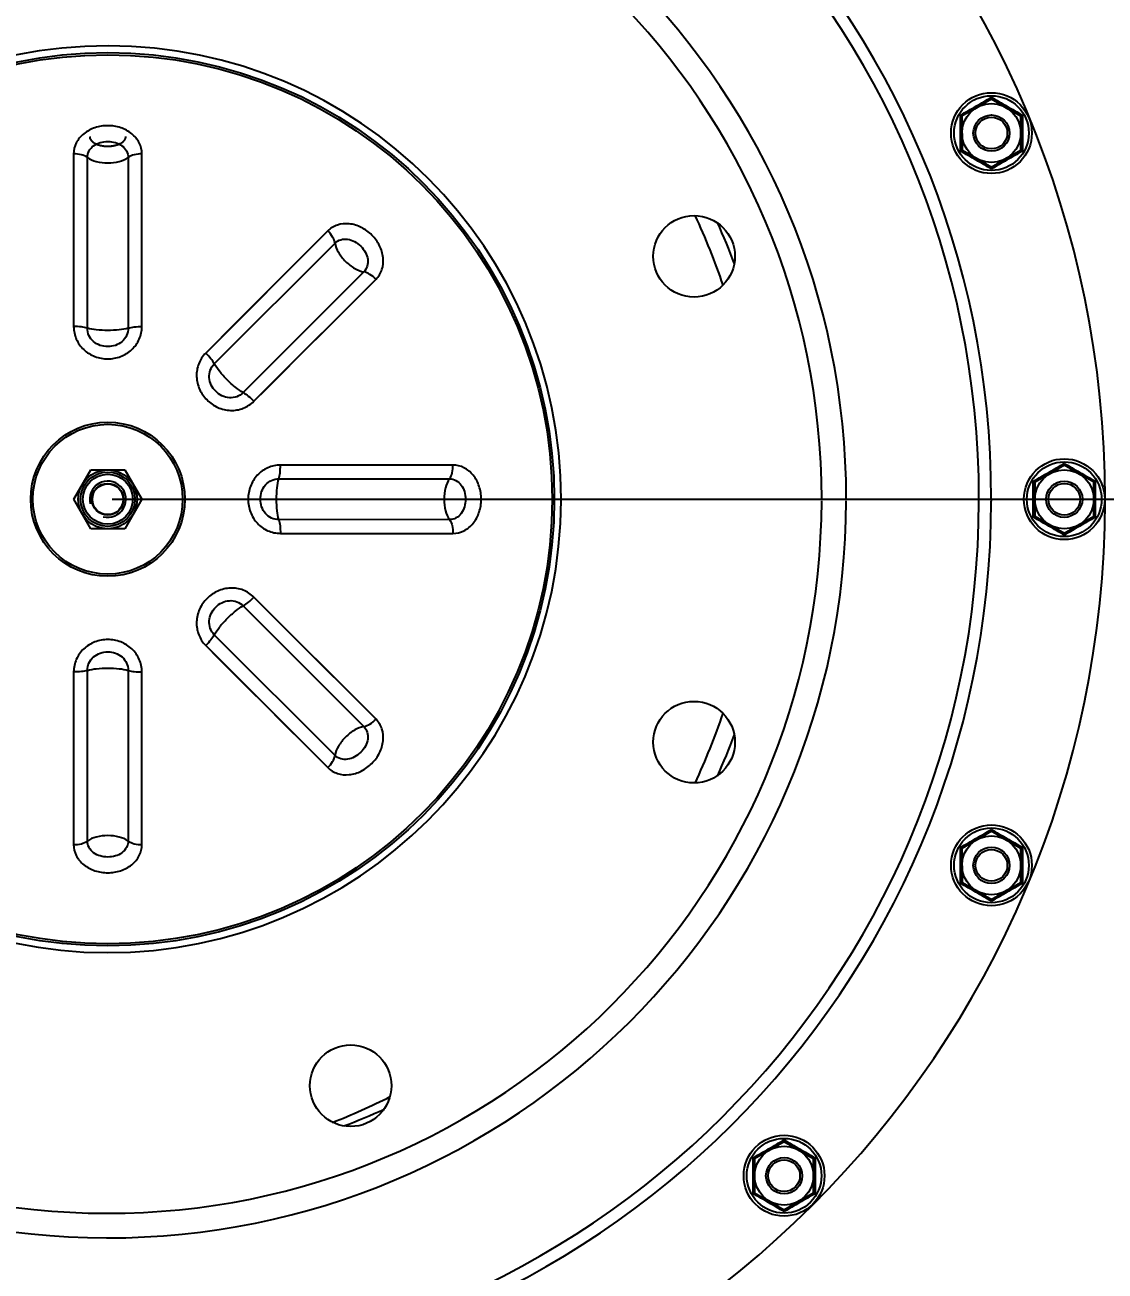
# Model space of a CAD drawing. Header units: millimetres. Extents: x 1186 to 6713, y 237 to 5598.
# Drawn here: x 4652 to 4890.3, y 3939.7 to 4214.5 of the extents above; entities that cross this region are included whole.
import ezdxf

# ---------------------------------------------------------------- set-up
doc = ezdxf.new("R2010")
doc.units = ezdxf.units.MM
doc.header["$LTSCALE"] = 384.175
doc.header["$PDMODE"] = 3
doc.header["$PDSIZE"] = 8
doc.layers.get('0').update_dxf_attribs({"linetype": 'CONTINUOUS'})
doc.layers.get('Defpoints').update_dxf_attribs({"linetype": 'CONTINUOUS'})
doc.layers.add('02___PRT_ALL_AXES', color=7, linetype='CONTINUOUS')
doc.layers.add('03___PRT_ALL_CURVES', color=7, linetype='CONTINUOUS')
doc.styles.get("Standard").update_dxf_attribs({"font": 'calibri.ttf'})
doc.dimstyles.get("Standard").update_dxf_attribs({"dimtxt": 43.75, "dimasz": 43.75, "dimexe": 1.5, "dimexo": 1, "dimtad": 1, "dimdsep": 46, "dimtxsty": 'Standard', "dimblk": '_FILLED', "dimblk1": '_FILLED', "dimblk2": '_FILLED', "dimcen": 0.09, "dimazin": 2, "dimtol": 1, "dimtp": 0.01, "dimtm": 0.01, "dimtfac": 1, "dimtofl": 0, "dimtmove": 0, "dimatfit": 3, "dimldrblk": '_FILLED', "dimfxl": 1, "dimtolj": 1, "dimarcsym": 0})

# ---------------------------------------------------------------- blocks, each defined once
blk = doc.blocks.new('_FILLED')
at = {"color": 0, "linetype": 'ByBlock'}
blk.add_solid([(0, 0), (-1, 0.2143), (-1, -0.2143)], dxfattribs=at)
blk = doc.blocks.new('*D79')
at = {"color": 0, "lineweight": -2}
for p, q in [((4671.23, 4789.88), (5191.1, 4789.88)), ((5189.6, 4746.13), (5189.6, 4472.48)), ((5189.6, 4153.63), (5189.6, 4427.28)), ((4671.26, 4109.88), (5191.1, 4109.88))]:
    blk.add_line(p, q, dxfattribs=at)
at = {"layer": 'Defpoints', "color": 0}
for p in [(4670.23, 4789.88), (4670.26, 4109.88), (5189.6, 4109.88)]:
    blk.add_point(p, dxfattribs=at)
at = {"color": 0, "linetype": 'ByBlock', "lineweight": -2, "xscale": 43.75, "yscale": 43.75, "zscale": 43.75}
for p, rotation in [((5189.6, 4789.88), 90), ((5189.6, 4109.88), 270)]:
    blk.add_blockref('_FILLED', p, dxfattribs=dict(at, rotation=rotation))
at = {"color": 0, "insert": (5189.6, 4449.88), "char_height": 43.75, "attachment_point": 5}
blk.add_mtext('\\A1;\\A1;H', dxfattribs=at)

msp = doc.modelspace()

# ---------------------------------------------------------------- linework, layer by layer
at = {"linetype": 'Continuous'}
for p, q in [((4865.20179, 4198.13171), (4858.70192, 4194.37871)), ((4871.70192, 4194.37917), (4865.20179, 4198.13171)), ((4858.70192, 4194.37871), (4858.70219, 4186.87315)), ((4871.70219, 4186.87361), (4871.70192, 4194.37917)), ((4662.73074, 4186.02677), (4662.73751, 4147.95644)), ((4662.73074, 4186.02677), (4662.73365, 4163.34036)), ((4677.78943, 4147.95647), (4677.79617, 4186.02675)), ((4858.70219, 4186.87315), (4865.20232, 4183.12061)), ((4865.20232, 4183.12061), (4871.70219, 4186.87361)), ((4665.75681, 4147.6267), (4665.76864, 4185.2666)), ((4674.75823, 4185.26653), (4674.77003, 4147.6267)), ((4718.78095, 4169.05033), (4691.86594, 4142.12574)), ((4693.76776, 4139.75762), (4720.39156, 4166.36469)), ((4726.74811, 4160.00804), (4700.14107, 4133.38432)), ((4702.50929, 4131.48246), (4729.43381, 4158.39745)), ((4746.41028, 4117.41269), (4708.33996, 4117.40591)), ((4881.26321, 4117.38551), (4874.76334, 4113.6325)), ((4887.76334, 4113.63296), (4881.26321, 4117.38551)), ((4708.01022, 4114.38662), (4745.65012, 4114.37478)), ((4874.76334, 4113.6325), (4874.76361, 4106.12695)), ((4887.76361, 4106.12741), (4887.76334, 4113.63296)), ((4874.76361, 4106.12695), (4881.26374, 4102.3744)), ((4881.26374, 4102.3744), (4887.76361, 4106.12741)), ((4745.65005, 4105.3852), (4708.01021, 4105.3734)), ((4708.33999, 4102.354), (4746.41027, 4102.34726)), ((4729.43384, 4061.36247), (4702.50927, 4088.27747)), ((4700.14114, 4086.37567), (4726.7482, 4059.75187)), ((4720.39156, 4053.39532), (4693.76783, 4080.00236)), ((4691.86598, 4077.63414), (4718.78097, 4050.70962)), ((4662.73752, 4071.80344), (4662.73078, 4033.73316)), ((4665.76871, 4034.49338), (4665.75692, 4072.13321)), ((4674.77013, 4072.13321), (4674.7583, 4034.49331)), ((4677.7962, 4033.73315), (4677.78943, 4071.80347)), ((4677.7962, 4033.73315), (4677.79438, 4049.78221)), ((4662.7311, 4038.00416), (4662.73078, 4033.73316)), ((4865.20179, 4036.6393), (4858.70192, 4032.8863)), ((4871.70192, 4032.88676), (4865.20179, 4036.6393)), ((4858.70192, 4032.8863), (4858.70219, 4025.38074)), ((4871.70219, 4025.3812), (4871.70192, 4032.88676)), ((4858.70219, 4025.38074), (4865.20232, 4021.6282)), ((4865.20232, 4021.6282), (4871.70219, 4025.3812)), ((4819.46274, 3968.18598), (4812.96287, 3964.43297)), ((4825.96287, 3964.43343), (4819.46274, 3968.18598)), ((4812.96287, 3964.43297), (4812.96314, 3956.92742)), ((4825.96314, 3956.92788), (4825.96287, 3964.43343)), ((4812.96314, 3956.92742), (4819.46327, 3953.17487)), ((4819.46327, 3953.17487), (4825.96314, 3956.92788))]:
    msp.add_line(p, q, dxfattribs=at)
for points in [[(4677.79456, 4171.2406), (4677.79584, 4181.75575), (4677.79617, 4186.02675)], [(4677.78943, 4147.95647), (4677.79181, 4156.15914), (4677.79346, 4164.24984), (4677.79456, 4171.2406)], [(4718.78095, 4169.05033), (4713.87371, 4164.14216), (4701.84052, 4152.10545)], [(4662.73365, 4163.34036), (4662.73483, 4157.53421), (4662.73751, 4147.95644)], [(4715.60302, 4144.56996), (4719.76656, 4148.73225), (4724.36124, 4153.32579), (4729.43381, 4158.39745)], [(4701.84052, 4152.10545), (4698.61704, 4148.88063), (4691.86594, 4142.12574)], [(4702.50929, 4131.48246), (4705.35767, 4134.329), (4715.60302, 4144.56996)], [(4727.54308, 4117.41043), (4722.44975, 4117.40954), (4717.89012, 4117.4086), (4708.33996, 4117.40591)], [(4746.41028, 4117.41269), (4739.46974, 4117.41203), (4727.54308, 4117.41043)], [(4708.33999, 4102.354), (4712.3669, 4102.3527), (4721.50586, 4102.35055)], [(4721.50586, 4102.35055), (4726.85292, 4102.34959), (4732.74016, 4102.34871), (4739.23722, 4102.3479), (4746.41027, 4102.34726)], [(4716.09112, 4074.70201), (4712.48897, 4078.3029), (4709.26415, 4081.52638), (4702.50927, 4088.27747)], [(4691.86598, 4077.63414), (4694.71252, 4074.78576), (4701.17322, 4068.32202)], [(4729.43384, 4061.36247), (4724.52568, 4066.26971), (4716.09112, 4074.70201)], [(4662.73752, 4071.80344), (4662.73514, 4063.60078), (4662.73349, 4055.51007), (4662.73238, 4048.51931), (4662.7311, 4038.00416)], [(4677.79438, 4049.78221), (4677.7933, 4056.41955), (4677.79212, 4062.2257), (4677.78943, 4071.80347)], [(4701.17322, 4068.32202), (4704.95348, 4064.5404), (4709.11577, 4060.37687), (4713.70931, 4055.78219), (4718.78097, 4050.70962)]]:
    msp.add_lwpolyline(points, dxfattribs=at)
for centre, radius in [((4670.26347, 4109.87996), 98.5), ((4670.26347, 4109.87996), 98.02353), ((4865.20205, 4190.62616), 8.91272), ((4865.20205, 4190.62616), 8.24637), ((4865.20205, 4190.62616), 6.5), ((4865.20205, 4190.62616), 4), ((4865.20205, 4190.62616), 3.5), ((4670.26347, 4109.87996), 17), ((4670.26347, 4109.87996), 16.52), ((4881.26347, 4109.87996), 8.91272), ((4881.26347, 4109.87996), 8.24637), ((4670.26347, 4109.87996), 6), ((4670.26347, 4109.87996), 5.5), ((4881.26347, 4109.87996), 6.5), ((4670.26347, 4109.87996), 3.5), ((4670.26347, 4109.87996), 3.4), ((4881.26347, 4109.87996), 4), ((4881.26347, 4109.87996), 3.5), ((4865.20205, 4029.13375), 8.91272), ((4865.20205, 4029.13375), 8.24637), ((4865.20205, 4029.13375), 6.5), ((4865.20205, 4029.13375), 4), ((4865.20205, 4029.13375), 3.5), ((4819.463, 3960.68042), 8.91272), ((4819.463, 3960.68042), 8.24637), ((4819.463, 3960.68042), 6.5), ((4819.463, 3960.68042), 4), ((4819.463, 3960.68042), 3.5)]:
    msp.add_circle(centre, radius, dxfattribs=at)
for radius, start, end in [(100, 0, 359.88), (4, 255, 195)]:
    msp.add_arc((4670.26347, 4109.87996), radius, start, end, dxfattribs=at)
for points in [[(4858.35002, 4194.58186), (4859.49808, 4195.23058), (4861.79267, 4196.5309), (4864.06598, 4197.86807), (4865.20178, 4198.53805)], [(4865.20177, 4198.53805), (4866.33761, 4197.86815), (4868.61102, 4196.53114), (4870.9057, 4195.23098), (4872.05381, 4194.58234)], [(4865.20234, 4182.71427), (4864.0665, 4183.38417), (4861.79309, 4184.72118), (4859.49841, 4186.02134), (4858.3503, 4186.66998)], [(4872.05409, 4186.67046), (4870.90603, 4186.02174), (4868.61143, 4184.72142), (4866.33812, 4183.38425), (4865.20233, 4182.71427)], [(4874.41143, 4113.83566), (4875.5595, 4114.48438), (4877.85409, 4115.78469), (4880.1274, 4117.12187), (4881.2632, 4117.79184)], [(4881.26319, 4117.79184), (4882.39903, 4117.12195), (4884.67244, 4115.78494), (4886.96712, 4114.48478), (4888.11523, 4113.83614)], [(4881.26376, 4101.96807), (4880.12791, 4102.63796), (4877.85451, 4103.97498), (4875.55983, 4105.27513), (4874.41171, 4105.92377)], [(4888.11551, 4105.92426), (4886.96744, 4105.27554), (4884.67285, 4103.97522), (4882.39954, 4102.63804), (4881.26375, 4101.96807)], [(4858.35002, 4033.08945), (4859.49808, 4033.73817), (4861.79267, 4035.03849), (4864.06598, 4036.37567), (4865.20178, 4037.04564)], [(4865.20177, 4037.04564), (4866.33761, 4036.37575), (4868.61102, 4035.03873), (4870.9057, 4033.73857), (4872.05381, 4033.08994)], [(4865.20234, 4021.22186), (4864.0665, 4021.89176), (4861.79309, 4023.22877), (4859.49841, 4024.52893), (4858.3503, 4025.17757)], [(4872.05409, 4025.17805), (4870.90603, 4024.52933), (4868.61143, 4023.22901), (4866.33812, 4021.89184), (4865.20233, 4021.22186)], [(4812.61097, 3964.63612), (4813.75903, 3965.28484), (4816.05362, 3966.58516), (4818.32693, 3967.92234), (4819.46273, 3968.59231)], [(4819.46272, 3968.59231), (4820.59856, 3967.92242), (4822.87197, 3966.58541), (4825.16665, 3965.28525), (4826.31476, 3964.63661)], [(4819.46329, 3952.76854), (4818.32744, 3953.43843), (4816.05404, 3954.77544), (4813.75936, 3956.0756), (4812.61125, 3956.72424)], [(4826.31504, 3956.72473), (4825.16698, 3956.07601), (4822.87238, 3954.77569), (4820.59907, 3953.43851), (4819.46328, 3952.76854)]]:
    msp.add_open_spline(points, degree=3, dxfattribs=at)
for points, knots in [([(4865.20177, 4198.13171), (4865.20178, 4198.09113), (4865.20279, 4198.4026), (4865.20178, 4198.44317), (4865.20177, 4198.53805)], [0, 0, 0, 0, 0.29956188, 1, 1, 1, 1]), ([(4858.35032, 4186.66997), (4858.36262, 4187.99774), (4858.38372, 4190.63507), (4858.36227, 4193.27241), (4858.35004, 4194.58187)], [0, 0, 0, 0, 0.503470775, 1, 1, 1, 1]), ([(4858.70192, 4194.37871), (4858.70209, 4194.37801), (4858.69774, 4194.38195), (4858.69414, 4194.38272), (4858.68428, 4194.38924), (4858.67262, 4194.39576), (4858.65733, 4194.40482), (4858.6318, 4194.41963), (4858.59378, 4194.44165), (4858.54197, 4194.47142), (4858.48292, 4194.50529), (4858.41815, 4194.54255), (4858.37322, 4194.56846), (4858.35004, 4194.58185)], [0, 0, 0, 0, 0.005270768, 0.020858191, 0.046282368, 0.081003533, 0.124365062, 0.175697192, 0.299730798, 0.448270882, 0.617065146, 0.802297204, 1, 1, 1, 1]), ([(4872.05379, 4194.58234), (4872.0306, 4194.56895), (4871.98568, 4194.54303), (4871.92091, 4194.50577), (4871.86186, 4194.47189), (4871.81005, 4194.44212), (4871.77202, 4194.42009), (4871.74651, 4194.40528), (4871.73119, 4194.39622), (4871.71959, 4194.38968), (4871.70959, 4194.38321), (4871.70626, 4194.38236), (4871.70164, 4194.37851), (4871.70192, 4194.37917)], [0, 0, 0, 0, 0.197705209, 0.382939848, 0.551741292, 0.700291465, 0.824330592, 0.875663154, 0.919023194, 0.953740564, 0.97915805, 0.994736811, 1, 1, 1, 1]), ([(4872.05379, 4194.58235), (4872.04149, 4193.25472), (4872.02038, 4190.61738), (4872.04184, 4187.98005), (4872.05407, 4186.67045)], [0, 0, 0, 0, 0.503419542, 1, 1, 1, 1]), ([(4677.79617, 4186.02675), (4677.79621, 4186.85969), (4677.36811, 4188.58902), (4675.62287, 4190.66087), (4673.12625, 4191.97097), (4670.26702, 4192.40718), (4667.40632, 4191.97299), (4664.9067, 4190.6633), (4663.15914, 4188.5903), (4662.73069, 4186.85988), (4662.73074, 4186.02677)], [0, 0, 0, 0, 0.115890211, 0.237397074, 0.366276145, 0.499824592, 0.633423918, 0.762456219, 0.884085405, 1, 1, 1, 1]), ([(4665.76849, 4185.26682), (4665.76835, 4185.75421), (4666.03002, 4186.76764), (4667.09167, 4187.9521), (4668.58904, 4188.65345), (4670.26534, 4188.85661), (4671.94087, 4188.6527), (4673.43711, 4187.9514), (4674.49654, 4186.76656), (4674.75814, 4185.75383), (4674.758, 4185.26653)], [0, 0, 0, 0, 0.115820462, 0.237311282, 0.366319298, 0.500150442, 0.633939139, 0.762809308, 0.884201965, 1, 1, 1, 1]), ([(4665.76867, 4185.26658), (4665.37801, 4185.55128), (4664.3636, 4185.9411), (4663.30341, 4186.04159), (4662.73075, 4186.02675)], [0, 0, 0, 0, 0.457645836, 1, 1, 1, 1]), ([(4677.79617, 4186.02679), (4677.22347, 4186.04163), (4676.16321, 4185.94114), (4675.14875, 4185.55127), (4674.75808, 4185.26655)], [0, 0, 0, 0, 0.542357193, 1, 1, 1, 1]), ([(4858.7022, 4186.87315), (4858.70248, 4186.8738), (4858.69786, 4186.86999), (4858.6945, 4186.86918), (4858.68445, 4186.86284), (4858.67277, 4186.85646), (4858.65736, 4186.84758), (4858.63173, 4186.83296), (4858.59367, 4186.81099), (4858.54196, 4186.78102), (4858.48309, 4186.7468), (4858.41842, 4186.70933), (4858.3735, 4186.68337), (4858.3503, 4186.66997)], [0, 0, 0, 0, 0.005246527, 0.020788041, 0.046167334, 0.080859382, 0.124204947, 0.175529424, 0.299562897, 0.448123589, 0.616956491, 0.802239647, 1, 1, 1, 1]), ([(4872.05409, 4186.67046), (4872.03089, 4186.68385), (4871.98597, 4186.70981), (4871.92129, 4186.74728), (4871.86242, 4186.78149), (4871.81069, 4186.81148), (4871.77269, 4186.83337), (4871.74696, 4186.84811), (4871.73178, 4186.85673), (4871.71948, 4186.86381), (4871.71161, 4186.8681), (4871.70644, 4186.87132), (4871.70463, 4186.87188), (4871.70201, 4186.8743), (4871.70217, 4186.8736)], [0, 0, 0, 0, 0.197757183, 0.383035853, 0.551868359, 0.700432958, 0.824469569, 0.875795596, 0.919142329, 0.953834439, 0.979211825, 0.988239588, 0.994751198, 1, 1, 1, 1]), ([(4665.76864, 4185.2666), (4666.34794, 4184.84308), (4667.84311, 4184.24521), (4670.26343, 4183.96755), (4672.68369, 4184.24526), (4674.17898, 4184.84295), (4674.75823, 4185.26653)], [0, 0, 0, 0, 0.228816412, 0.499999783, 0.771183164, 1, 1, 1, 1]), ([(4865.20233, 4182.71427), (4865.20233, 4182.80915), (4865.20334, 4182.84972), (4865.2023, 4183.16119), (4865.20231, 4183.12061)], [0, 0, 0, 0, 0.700434158, 1, 1, 1, 1]), ([(4729.43381, 4158.39745), (4730.02281, 4158.9864), (4730.94292, 4160.51193), (4731.17387, 4163.21103), (4730.33488, 4165.90278), (4728.62153, 4168.23301), (4726.2917, 4169.94881), (4723.5981, 4170.79022), (4720.89656, 4170.56009), (4719.37001, 4169.63946), (4718.78095, 4169.05033)], [0, 0, 0, 0, 0.115890344, 0.237397281, 0.366276391, 0.49982486, 0.633424235, 0.762456705, 0.884085771, 1, 1, 1, 1]), ([(4720.39156, 4166.36466), (4720.31664, 4166.8422), (4719.87499, 4167.83515), (4719.19637, 4168.65587), (4718.78094, 4169.05031)], [0, 0, 0, 0, 0.457645836, 1, 1, 1, 1]), ([(4720.3916, 4166.36495), (4720.73614, 4166.70969), (4721.63777, 4167.24126), (4723.22601, 4167.32811), (4724.78074, 4166.76523), (4726.10972, 4165.72356), (4727.15031, 4164.3946), (4727.71242, 4162.84071), (4727.62374, 4161.25377), (4727.09261, 4160.35267), (4726.74794, 4160.0082)], [0, 0, 0, 0, 0.11582012, 0.237310814, 0.366318987, 0.50015017, 0.633938893, 0.762809105, 0.884201839, 1, 1, 1, 1]), ([(4720.39156, 4166.36469), (4720.5017, 4165.65559), (4721.1362, 4164.17559), (4722.65129, 4162.26783), (4724.55904, 4160.75281), (4726.039, 4160.11812), (4726.74811, 4160.00804)], [0, 0, 0, 0, 0.228816387, 0.49999976, 0.771183144, 1, 1, 1, 1]), ([(4729.43384, 4158.39748), (4729.03937, 4158.81293), (4728.2186, 4159.49158), (4727.22559, 4159.93325), (4726.74802, 4160.00816)], [0, 0, 0, 0, 0.542357193, 1, 1, 1, 1]), ([(4665.75669, 4147.62677), (4665.32993, 4147.76091), (4664.31897, 4147.91595), (4663.30497, 4147.96129), (4662.73751, 4147.95645)], [0, 0, 0, 0, 0.440806577, 1, 1, 1, 1]), ([(4662.73751, 4147.95644), (4662.73786, 4147.0144), (4663.14425, 4145.10124), (4664.85129, 4142.72668), (4667.3592, 4141.18716), (4670.25997, 4140.67055), (4673.16218, 4141.18485), (4675.67316, 4142.72384), (4677.38242, 4145.09975), (4677.78908, 4147.01414), (4677.78943, 4147.95647)], [0, 0, 0, 0, 0.123541285, 0.247969887, 0.373524493, 0.499838918, 0.626193015, 0.751875021, 0.876420168, 1, 1, 1, 1]), ([(4674.76979, 4147.62667), (4674.77065, 4147.07306), (4674.52151, 4145.94579), (4673.47771, 4144.57162), (4671.96826, 4143.71949), (4670.26128, 4143.45252), (4668.55502, 4143.72085), (4667.04785, 4144.57398), (4666.00468, 4145.94672), (4665.75559, 4147.0734), (4665.75645, 4147.62685)], [0, 0, 0, 0, 0.12340616, 0.248015366, 0.373830524, 0.500160618, 0.626453235, 0.752131743, 0.876628417, 1, 1, 1, 1]), ([(4674.77003, 4147.6267), (4674.13261, 4147.43037), (4672.62511, 4147.19587), (4670.2634, 4147.07858), (4667.90172, 4147.19593), (4666.39421, 4147.43038), (4665.75681, 4147.6267)], [0, 0, 0, 0, 0.22011938, 0.500002135, 0.779885753, 1, 1, 1, 1]), ([(4674.77004, 4147.6267), (4675.1968, 4147.76088), (4676.20783, 4147.91595), (4677.2219, 4147.9613), (4677.78942, 4147.95646)], [0, 0, 0, 0, 0.440787802, 1, 1, 1, 1]), ([(4691.86594, 4142.12574), (4691.20011, 4141.45933), (4690.13431, 4139.81869), (4689.66243, 4136.9308), (4690.34932, 4134.0668), (4692.03775, 4131.64915), (4694.45667, 4129.96297), (4697.31986, 4129.27893), (4700.20503, 4129.7522), (4701.84358, 4130.81725), (4702.50929, 4131.48246)], [0, 0, 0, 0, 0.123540765, 0.248049388, 0.373723722, 0.500151782, 0.626570643, 0.752210718, 0.876581026, 1, 1, 1, 1]), ([(4693.76772, 4139.75776), (4693.56081, 4140.15437), (4692.95558, 4140.97886), (4692.27064, 4141.72793), (4691.86596, 4142.12576)], [0, 0, 0, 0, 0.440806548, 1, 1, 1, 1]), ([(4700.14088, 4133.38447), (4699.75054, 4132.99291), (4698.77886, 4132.37258), (4697.07111, 4132.13784), (4695.40142, 4132.60052), (4694.00409, 4133.61762), (4692.98584, 4135.01433), (4692.5219, 4136.68446), (4692.75488, 4138.39396), (4693.37563, 4139.36719), (4693.76761, 4139.75798)], [0, 0, 0, 0, 0.123245574, 0.247678063, 0.373460131, 0.499837313, 0.626222814, 0.752028643, 0.87661774, 1, 1, 1, 1]), ([(4700.14107, 4133.38432), (4699.55153, 4133.69622), (4698.31974, 4134.59636), (4696.56682, 4136.18341), (4694.97984, 4137.93635), (4694.07965, 4139.16809), (4693.76776, 4139.75762)], [0, 0, 0, 0, 0.220119433, 0.500002196, 0.779885823, 1, 1, 1, 1]), ([(4700.14108, 4133.38431), (4700.53772, 4133.17743), (4701.36228, 4132.57216), (4702.1114, 4131.88718), (4702.50928, 4131.48246)], [0, 0, 0, 0, 0.440787802, 1, 1, 1, 1]), ([(4708.33996, 4117.40591), (4707.39694, 4117.40553), (4705.48227, 4116.99869), (4703.10732, 4115.28844), (4701.5692, 4112.78273), (4701.22617, 4110.84282), (4701.22622, 4109.87996)], [0, 0, 0, 0, 0.247340189, 0.496314031, 0.747455011, 1, 1, 1, 1]), ([(4708.01029, 4114.38674), (4708.14443, 4114.8135), (4708.29946, 4115.82445), (4708.34481, 4116.83846), (4708.33997, 4117.40592)], [0, 0, 0, 0, 0.440806594, 1, 1, 1, 1]), ([(4745.6501, 4114.37476), (4745.93479, 4114.76541), (4746.32462, 4115.77982), (4746.42511, 4116.84002), (4746.41026, 4117.41268)], [0, 0, 0, 0, 0.457645836, 1, 1, 1, 1]), ([(4752.64392, 4109.87996), (4752.64394, 4110.84002), (4752.35552, 4112.74171), (4751.0459, 4115.23708), (4748.97376, 4116.98432), (4747.24364, 4117.41274), (4746.41028, 4117.41269)], [0, 0, 0, 0, 0.267157049, 0.524996743, 0.768100595, 1, 1, 1, 1]), ([(4881.26319, 4117.3855), (4881.26319, 4117.34493), (4881.26421, 4117.65639), (4881.2632, 4117.69697), (4881.26319, 4117.79184)], [0, 0, 0, 0, 0.29956188, 1, 1, 1, 1]), ([(4703.92538, 4109.88029), (4703.92536, 4110.44662), (4704.10364, 4111.58745), (4704.95583, 4113.09339), (4706.32876, 4114.13839), (4707.45632, 4114.38782), (4708.01037, 4114.38698)], [0, 0, 0, 0, 0.25249117, 0.503875202, 0.752985019, 1, 1, 1, 1]), ([(4708.01021, 4105.3734), (4707.81389, 4106.01081), (4707.57938, 4107.51832), (4707.4621, 4109.88003), (4707.57945, 4112.24171), (4707.81389, 4113.74922), (4708.01022, 4114.38662)], [0, 0, 0, 0, 0.22011938, 0.500002135, 0.779885753, 1, 1, 1, 1]), ([(4745.65012, 4114.37478), (4745.22659, 4113.79549), (4744.62873, 4112.30031), (4744.35107, 4109.88), (4744.62878, 4107.45974), (4745.22647, 4105.96445), (4745.65005, 4105.3852)], [0, 0, 0, 0, 0.22881641, 0.499999781, 0.771183163, 1, 1, 1, 1]), ([(4745.65033, 4114.37494), (4746.1379, 4114.37508), (4747.15119, 4114.11341), (4748.33511, 4113.0519), (4749.03647, 4111.55697), (4749.17146, 4110.44324), (4749.17146, 4109.88015)], [0, 0, 0, 0, 0.23173606, 0.4745695, 0.732373369, 1, 1, 1, 1]), ([(4874.41173, 4105.92377), (4874.42404, 4107.25153), (4874.44514, 4109.88887), (4874.42369, 4112.5262), (4874.41145, 4113.83566)], [0, 0, 0, 0, 0.503470775, 1, 1, 1, 1]), ([(4874.76334, 4113.6325), (4874.7635, 4113.63181), (4874.75916, 4113.63575), (4874.75556, 4113.63651), (4874.7457, 4113.64303), (4874.73404, 4113.64955), (4874.71875, 4113.65861), (4874.69322, 4113.67342), (4874.6552, 4113.69545), (4874.60339, 4113.72522), (4874.54434, 4113.75909), (4874.47957, 4113.79635), (4874.43464, 4113.82226), (4874.41145, 4113.83565)], [0, 0, 0, 0, 0.005270768, 0.020858191, 0.046282368, 0.081003533, 0.124365062, 0.175697192, 0.299730798, 0.448270882, 0.617065146, 0.802297204, 1, 1, 1, 1]), ([(4888.11521, 4113.83613), (4888.09202, 4113.82274), (4888.0471, 4113.79683), (4887.98233, 4113.75956), (4887.92327, 4113.72569), (4887.87147, 4113.69591), (4887.83344, 4113.67389), (4887.80792, 4113.65907), (4887.79261, 4113.65002), (4887.78101, 4113.64348), (4887.77101, 4113.63701), (4887.76768, 4113.63616), (4887.76306, 4113.63231), (4887.76334, 4113.63296)], [0, 0, 0, 0, 0.197705209, 0.382939848, 0.551741292, 0.700291465, 0.824330592, 0.875663154, 0.919023194, 0.953740564, 0.97915805, 0.994736811, 1, 1, 1, 1]), ([(4888.11521, 4113.83615), (4888.10291, 4112.50851), (4888.0818, 4109.87118), (4888.10325, 4107.23385), (4888.11549, 4105.92425)], [0, 0, 0, 0, 0.503419542, 1, 1, 1, 1]), ([(4701.22622, 4109.87996), (4701.22627, 4108.91654), (4701.56945, 4106.97593), (4703.10852, 4104.4701), (4705.48346, 4102.76083), (4707.39746, 4102.35435), (4708.33999, 4102.354)], [0, 0, 0, 0, 0.25268737, 0.503858586, 0.752789705, 1, 1, 1, 1]), ([(4708.01019, 4105.37364), (4707.45645, 4105.37277), (4706.32941, 4105.62183), (4704.9558, 4106.6656), (4704.10356, 4108.17221), (4703.9254, 4109.31356), (4703.92538, 4109.88029)], [0, 0, 0, 0, 0.246865394, 0.495907054, 0.747348512, 1, 1, 1, 1]), ([(4749.17146, 4109.88015), (4749.17147, 4109.31696), (4749.03671, 4108.2031), (4748.33565, 4106.70748), (4747.15064, 4105.64702), (4746.13753, 4105.38529), (4745.65004, 4105.38543)], [0, 0, 0, 0, 0.267653211, 0.525468058, 0.768327755, 1, 1, 1, 1]), ([(4746.41027, 4102.34726), (4747.24345, 4102.34721), (4748.97334, 4102.77546), (4751.04558, 4104.52237), (4752.35548, 4107.01784), (4752.64388, 4108.91974), (4752.64392, 4109.87996)], [0, 0, 0, 0, 0.231847702, 0.474946861, 0.732802485, 1, 1, 1, 1]), ([(4874.76362, 4106.12694), (4874.7639, 4106.12759), (4874.75927, 4106.12378), (4874.75592, 4106.12298), (4874.74587, 4106.11663), (4874.73419, 4106.11026), (4874.71878, 4106.10138), (4874.69315, 4106.08675), (4874.65509, 4106.06479), (4874.60338, 4106.03482), (4874.54451, 4106.0006), (4874.47984, 4105.96312), (4874.43492, 4105.93716), (4874.41172, 4105.92377)], [0, 0, 0, 0, 0.005246527, 0.020788041, 0.046167334, 0.080859382, 0.124204947, 0.175529424, 0.299562897, 0.448123589, 0.616956491, 0.802239647, 1, 1, 1, 1]), ([(4888.11551, 4105.92425), (4888.09231, 4105.93765), (4888.04739, 4105.9636), (4887.98271, 4106.00108), (4887.92384, 4106.03528), (4887.87211, 4106.06528), (4887.83411, 4106.08717), (4887.80838, 4106.10191), (4887.7932, 4106.11052), (4887.7809, 4106.1176), (4887.77302, 4106.12189), (4887.76786, 4106.12511), (4887.76605, 4106.12567), (4887.76343, 4106.12809), (4887.76359, 4106.1274)], [0, 0, 0, 0, 0.197757183, 0.383035853, 0.551868359, 0.700432958, 0.824469569, 0.875795596, 0.919142329, 0.953834439, 0.979211825, 0.988239588, 0.994751198, 1, 1, 1, 1]), ([(4708.01022, 4105.37339), (4708.1444, 4104.94663), (4708.29946, 4103.93559), (4708.34482, 4102.92152), (4708.33998, 4102.354)], [0, 0, 0, 0, 0.440787802, 1, 1, 1, 1]), ([(4745.65007, 4105.38534), (4745.93479, 4104.99468), (4746.32465, 4103.98021), (4746.42515, 4102.91996), (4746.41031, 4102.34726)], [0, 0, 0, 0, 0.457642807, 1, 1, 1, 1]), ([(4881.26375, 4101.96807), (4881.26375, 4102.06294), (4881.26476, 4102.10352), (4881.26372, 4102.41499), (4881.26372, 4102.37441)], [0, 0, 0, 0, 0.700434158, 1, 1, 1, 1]), ([(4702.50927, 4088.27747), (4701.8429, 4088.94335), (4700.20272, 4090.00881), (4697.31656, 4090.4808), (4694.45456, 4089.79602), (4692.03809, 4088.1101), (4690.34961, 4085.6942), (4689.66236, 4082.83043), (4690.13383, 4079.94186), (4691.19992, 4078.30069), (4691.86598, 4077.63414)], [0, 0, 0, 0, 0.123541431, 0.247971357, 0.373527945, 0.499844571, 0.62620072, 0.751882405, 0.876425862, 1, 1, 1, 1]), ([(4693.76799, 4080.00255), (4693.37593, 4080.39338), (4692.75502, 4081.36661), (4692.52135, 4083.07634), (4692.98615, 4084.74622), (4694.00434, 4086.14208), (4695.40061, 4087.15886), (4697.06961, 4087.62137), (4698.77794, 4087.38833), (4699.75076, 4086.76778), (4700.1415, 4086.37581)], [0, 0, 0, 0, 0.12340028, 0.248007389, 0.373822461, 0.500154577, 0.626449453, 0.752130104, 0.876628216, 1, 1, 1, 1]), ([(4700.14128, 4086.3757), (4700.53789, 4086.58262), (4701.36238, 4087.18784), (4702.11144, 4087.87279), (4702.50928, 4088.27747)], [0, 0, 0, 0, 0.440806577, 1, 1, 1, 1]), ([(4693.76783, 4080.00236), (4694.07973, 4080.5919), (4694.97988, 4081.82369), (4696.56693, 4083.57661), (4698.31987, 4085.16359), (4699.55161, 4086.06378), (4700.14114, 4086.37567)], [0, 0, 0, 0, 0.22011938, 0.500002135, 0.779885753, 1, 1, 1, 1]), ([(4677.78943, 4071.80347), (4677.78909, 4072.74551), (4677.3827, 4074.65867), (4675.67565, 4077.03323), (4673.16775, 4078.57275), (4670.26697, 4079.08936), (4667.36476, 4078.57506), (4664.85378, 4077.03607), (4663.14453, 4074.66016), (4662.73787, 4072.74578), (4662.73752, 4071.80344)], [0, 0, 0, 0, 0.123541285, 0.247969887, 0.373524493, 0.499838918, 0.626193015, 0.751875021, 0.876420168, 1, 1, 1, 1]), ([(4693.76783, 4080.00235), (4693.56094, 4079.60571), (4692.95568, 4078.78115), (4692.27069, 4078.03203), (4691.86597, 4077.63415)], [0, 0, 0, 0, 0.440787802, 1, 1, 1, 1]), ([(4665.75716, 4072.13324), (4665.75629, 4072.68685), (4666.00543, 4073.81413), (4667.04924, 4075.18829), (4668.55869, 4076.04042), (4670.26567, 4076.3074), (4671.97192, 4076.03906), (4673.4791, 4075.18594), (4674.52227, 4073.81319), (4674.77136, 4072.68651), (4674.77049, 4072.13306)], [0, 0, 0, 0, 0.12340616, 0.248015366, 0.373830524, 0.500160619, 0.626453235, 0.752131743, 0.876628417, 1, 1, 1, 1]), ([(4665.7569, 4072.13321), (4665.33015, 4071.99903), (4664.31911, 4071.84397), (4663.30504, 4071.79861), (4662.73752, 4071.80345)], [0, 0, 0, 0, 0.440787802, 1, 1, 1, 1]), ([(4665.75692, 4072.13321), (4666.39433, 4072.32954), (4667.90184, 4072.56404), (4670.26355, 4072.68133), (4672.62523, 4072.56398), (4674.13273, 4072.32953), (4674.77013, 4072.13321)], [0, 0, 0, 0, 0.22011938, 0.500002135, 0.779885752, 1, 1, 1, 1]), ([(4674.77026, 4072.13314), (4675.19701, 4071.999), (4676.20797, 4071.84396), (4677.22197, 4071.79862), (4677.78943, 4071.80346)], [0, 0, 0, 0, 0.440806577, 1, 1, 1, 1]), ([(4718.78097, 4050.70962), (4719.36991, 4050.12062), (4720.89543, 4049.20052), (4723.5945, 4048.96955), (4726.28623, 4049.80852), (4728.61646, 4051.52183), (4730.33227, 4053.85163), (4731.17372, 4056.54522), (4730.94364, 4059.24681), (4730.02299, 4060.7734), (4729.43384, 4061.36247)], [0, 0, 0, 0, 0.115889432, 0.237395261, 0.366273236, 0.499820436, 0.633419103, 0.762451657, 0.884082182, 1, 1, 1, 1]), ([(4726.7482, 4059.75187), (4726.0391, 4059.64173), (4724.5591, 4059.00723), (4722.65134, 4057.49214), (4721.13633, 4055.58439), (4720.50164, 4054.10443), (4720.39156, 4053.39532)], [0, 0, 0, 0, 0.228816329, 0.49999971, 0.771183101, 1, 1, 1, 1]), ([(4726.74846, 4059.75183), (4727.09321, 4059.40728), (4727.62479, 4058.50563), (4727.71162, 4056.91737), (4727.14872, 4055.36264), (4726.10704, 4054.03368), (4724.77808, 4052.9931), (4723.2242, 4052.43101), (4721.63728, 4052.51969), (4720.73619, 4053.05082), (4720.39172, 4053.39549)], [0, 0, 0, 0, 0.115823434, 0.237315718, 0.366323872, 0.500154444, 0.633941952, 0.762811013, 0.884202705, 1, 1, 1, 1]), ([(4726.74817, 4059.75187), (4727.22572, 4059.82679), (4728.21866, 4060.26844), (4729.03939, 4060.94705), (4729.43383, 4061.36249)], [0, 0, 0, 0, 0.457645836, 1, 1, 1, 1]), ([(4718.78099, 4050.70959), (4719.19645, 4051.10406), (4719.8751, 4051.92483), (4720.31676, 4052.91784), (4720.39167, 4053.39541)], [0, 0, 0, 0, 0.542357193, 1, 1, 1, 1]), ([(4674.7583, 4034.49331), (4674.17901, 4034.91684), (4672.68383, 4035.5147), (4670.26351, 4035.79236), (4667.84325, 4035.51465), (4666.34797, 4034.91696), (4665.76871, 4034.49338)], [0, 0, 0, 0, 0.228816378, 0.499999753, 0.771183138, 1, 1, 1, 1]), ([(4865.20177, 4036.6393), (4865.20178, 4036.59872), (4865.20279, 4036.91019), (4865.20178, 4036.95077), (4865.20177, 4037.04564)], [0, 0, 0, 0, 0.29956188, 1, 1, 1, 1]), ([(4662.73078, 4033.73316), (4662.73073, 4032.90022), (4663.15883, 4031.1709), (4664.90407, 4029.09904), (4667.40069, 4027.78894), (4670.25993, 4027.35273), (4673.12062, 4027.78692), (4675.62025, 4029.09661), (4677.3678, 4031.16962), (4677.79625, 4032.90004), (4677.7962, 4033.73315)], [0, 0, 0, 0, 0.115890211, 0.237397074, 0.366276145, 0.499824592, 0.633423918, 0.762456219, 0.884085405, 1, 1, 1, 1]), ([(4662.73078, 4033.73312), (4663.30348, 4033.71828), (4664.36373, 4033.81877), (4665.3782, 4034.20864), (4665.76886, 4034.49336)], [0, 0, 0, 0, 0.542357193, 1, 1, 1, 1]), ([(4674.75846, 4034.4931), (4674.7586, 4034.0057), (4674.49692, 4032.99227), (4673.43528, 4031.80781), (4671.9379, 4031.10646), (4670.2616, 4030.9033), (4668.58608, 4031.10721), (4667.08984, 4031.80851), (4666.03041, 4032.99335), (4665.7688, 4034.00608), (4665.76895, 4034.49338)], [0, 0, 0, 0, 0.115820459, 0.237311273, 0.366319285, 0.500150427, 0.633939127, 0.762809301, 0.884201962, 1, 1, 1, 1]), ([(4674.75828, 4034.49333), (4675.14893, 4034.20864), (4676.16334, 4033.81881), (4677.22353, 4033.71832), (4677.7962, 4033.73317)], [0, 0, 0, 0, 0.457645836, 1, 1, 1, 1]), ([(4858.35032, 4025.17756), (4858.36262, 4026.50533), (4858.38372, 4029.14267), (4858.36227, 4031.78), (4858.35004, 4033.08946)], [0, 0, 0, 0, 0.503470775, 1, 1, 1, 1]), ([(4858.70192, 4032.8863), (4858.70209, 4032.8856), (4858.69774, 4032.88955), (4858.69414, 4032.89031), (4858.68428, 4032.89683), (4858.67262, 4032.90335), (4858.65733, 4032.91241), (4858.6318, 4032.92722), (4858.59378, 4032.94924), (4858.54197, 4032.97901), (4858.48292, 4033.01288), (4858.41815, 4033.05014), (4858.37322, 4033.07605), (4858.35004, 4033.08944)], [0, 0, 0, 0, 0.005270768, 0.020858191, 0.046282368, 0.081003533, 0.124365062, 0.175697192, 0.299730798, 0.448270882, 0.617065146, 0.802297204, 1, 1, 1, 1]), ([(4872.05379, 4033.08993), (4872.0306, 4033.07654), (4871.98568, 4033.05062), (4871.92091, 4033.01336), (4871.86186, 4032.97948), (4871.81005, 4032.94971), (4871.77202, 4032.92769), (4871.74651, 4032.91287), (4871.73119, 4032.90381), (4871.71959, 4032.89727), (4871.70959, 4032.8908), (4871.70626, 4032.88995), (4871.70164, 4032.8861), (4871.70192, 4032.88676)], [0, 0, 0, 0, 0.197705209, 0.382939848, 0.551741292, 0.700291465, 0.824330592, 0.875663154, 0.919023194, 0.953740564, 0.97915805, 0.994736811, 1, 1, 1, 1]), ([(4872.05379, 4033.08994), (4872.04149, 4031.76231), (4872.02038, 4029.12497), (4872.04184, 4026.48764), (4872.05407, 4025.17805)], [0, 0, 0, 0, 0.503419542, 1, 1, 1, 1]), ([(4858.7022, 4025.38074), (4858.70248, 4025.38139), (4858.69786, 4025.37758), (4858.6945, 4025.37678), (4858.68445, 4025.37043), (4858.67277, 4025.36405), (4858.65736, 4025.35517), (4858.63173, 4025.34055), (4858.59367, 4025.31859), (4858.54196, 4025.28861), (4858.48309, 4025.2544), (4858.41842, 4025.21692), (4858.3735, 4025.19096), (4858.3503, 4025.17757)], [0, 0, 0, 0, 0.005246527, 0.020788041, 0.046167334, 0.080859382, 0.124204947, 0.175529424, 0.299562897, 0.448123589, 0.616956491, 0.802239647, 1, 1, 1, 1]), ([(4872.05409, 4025.17805), (4872.03089, 4025.19144), (4871.98597, 4025.2174), (4871.92129, 4025.25487), (4871.86242, 4025.28908), (4871.81069, 4025.31907), (4871.77269, 4025.34096), (4871.74696, 4025.3557), (4871.73178, 4025.36432), (4871.71948, 4025.3714), (4871.71161, 4025.37569), (4871.70644, 4025.37891), (4871.70463, 4025.37947), (4871.70201, 4025.38189), (4871.70217, 4025.3812)], [0, 0, 0, 0, 0.197757183, 0.383035853, 0.551868359, 0.700432958, 0.824469569, 0.875795596, 0.919142329, 0.953834439, 0.979211825, 0.988239588, 0.994751198, 1, 1, 1, 1]), ([(4865.20233, 4021.22186), (4865.20233, 4021.31674), (4865.20334, 4021.35731), (4865.2023, 4021.66878), (4865.20231, 4021.62821)], [0, 0, 0, 0, 0.700434158, 1, 1, 1, 1]), ([(4819.46272, 3968.18597), (4819.46273, 3968.1454), (4819.46374, 3968.45686), (4819.46273, 3968.49744), (4819.46272, 3968.59231)], [0, 0, 0, 0, 0.29956188, 1, 1, 1, 1]), ([(4812.61126, 3956.72423), (4812.62357, 3958.052), (4812.64467, 3960.68934), (4812.62322, 3963.32667), (4812.61098, 3964.63613)], [0, 0, 0, 0, 0.503470775, 1, 1, 1, 1]), ([(4812.96287, 3964.43297), (4812.96303, 3964.43228), (4812.95869, 3964.43622), (4812.95509, 3964.43698), (4812.94523, 3964.4435), (4812.93357, 3964.45002), (4812.91828, 3964.45908), (4812.89275, 3964.47389), (4812.85473, 3964.49592), (4812.80292, 3964.52568), (4812.74387, 3964.55956), (4812.6791, 3964.59682), (4812.63417, 3964.62273), (4812.61099, 3964.63612)], [0, 0, 0, 0, 0.005270768, 0.020858191, 0.046282368, 0.081003533, 0.124365062, 0.175697192, 0.299730798, 0.448270882, 0.617065146, 0.802297204, 1, 1, 1, 1]), ([(4826.31474, 3964.6366), (4826.29155, 3964.62321), (4826.24663, 3964.5973), (4826.18186, 3964.56003), (4826.1228, 3964.52616), (4826.071, 3964.49638), (4826.03297, 3964.47436), (4826.00745, 3964.45954), (4825.99214, 3964.45049), (4825.98054, 3964.44395), (4825.97054, 3964.43748), (4825.96721, 3964.43663), (4825.96259, 3964.43278), (4825.96287, 3964.43343)], [0, 0, 0, 0, 0.197705209, 0.382939848, 0.551741292, 0.700291465, 0.824330592, 0.875663154, 0.919023194, 0.953740564, 0.97915805, 0.994736811, 1, 1, 1, 1]), ([(4826.31474, 3964.63662), (4826.30244, 3963.30898), (4826.28133, 3960.67165), (4826.30278, 3958.03431), (4826.31502, 3956.72472)], [0, 0, 0, 0, 0.503419542, 1, 1, 1, 1]), ([(4812.96315, 3956.92741), (4812.96343, 3956.92806), (4812.95881, 3956.92425), (4812.95545, 3956.92345), (4812.9454, 3956.9171), (4812.93372, 3956.91072), (4812.91831, 3956.90185), (4812.89268, 3956.88722), (4812.85462, 3956.86526), (4812.80291, 3956.83529), (4812.74404, 3956.80107), (4812.67937, 3956.76359), (4812.63445, 3956.73763), (4812.61125, 3956.72424)], [0, 0, 0, 0, 0.005246527, 0.020788041, 0.046167334, 0.080859382, 0.124204947, 0.175529424, 0.299562897, 0.448123589, 0.616956491, 0.802239647, 1, 1, 1, 1]), ([(4826.31504, 3956.72472), (4826.29184, 3956.73812), (4826.24692, 3956.76407), (4826.18224, 3956.80154), (4826.12337, 3956.83575), (4826.07164, 3956.86575), (4826.03364, 3956.88764), (4826.00791, 3956.90238), (4825.99273, 3956.91099), (4825.98043, 3956.91807), (4825.97256, 3956.92236), (4825.96739, 3956.92558), (4825.96558, 3956.92614), (4825.96296, 3956.92856), (4825.96312, 3956.92787)], [0, 0, 0, 0, 0.197757183, 0.383035853, 0.551868359, 0.700432958, 0.824469569, 0.875795596, 0.919142329, 0.953834439, 0.979211825, 0.988239588, 0.994751198, 1, 1, 1, 1]), ([(4819.46328, 3952.76854), (4819.46328, 3952.86341), (4819.46429, 3952.90399), (4819.46325, 3953.21545), (4819.46325, 3953.17488)], [0, 0, 0, 0, 0.700434158, 1, 1, 1, 1])]:
    msp.add_open_spline(points, degree=3, knots=knots, dxfattribs=at)
at = {"layer": '02___PRT_ALL_AXES', "linetype": 'Continuous'}
for p, q in [((4662.75792, 4109.87996), (4666.5107, 4116.37996)), ((4666.5107, 4116.37996), (4674.01625, 4116.37996)), ((4674.01625, 4116.37996), (4677.76903, 4109.87996)), ((4666.5107, 4103.37996), (4662.75792, 4109.87996)), ((4677.76903, 4109.87996), (4674.01625, 4103.37996)), ((4890.15542, 4109.87996), (4890.26347, 4109.87996)), ((4890.15543, 4109.41941), (4890.26299, 4109.41919)), ((4674.01625, 4103.37996), (4666.5107, 4103.37996))]:
    msp.add_line(p, q, dxfattribs=at)
for centre, radius in [((4799.60661, 4163.45564), 9), ((4670.26347, 4109.87996), 6.5), ((4799.60661, 4056.30428), 9), ((4723.83915, 3980.53682), 9)]:
    msp.add_circle(centre, radius, dxfattribs=at)
for centre, radius, start, end in [((4670.26347, 4109.87996), 220, 0, 359.88), ((4670.26347, 4109.87996), 194.89893, 0, 359.88), ((4670.26347, 4109.87996), 192.18745, 0, 359.88), ((4670.26347, 4109.87996), 162.9051, 0, 359.88), ((4670.26347, 4109.87996), 157.48215, 0, 359.88), ((4666.26347, 4109.87996), 147.5, 18.6712204, 25.1098154), ((4670.26347, 4109.87996), 147.69389, 20.5710466, 24.4099611), ((4672.78357, 4109.81774), 189.66724, 359.8781049, 0), ((4670.26347, 4109.87996), 194.93764, 359.8795116, 0), ((4666.26347, 4109.87996), 147.5, 334.8904016, 341.3317525), ((4670.26347, 4109.87996), 147.69389, 335.5824628, 339.4224932), ((4666.26347, 4109.87996), 147.5, 291.2806241, 296.7142941), ((4670.26347, 4109.87996), 147.69389, 290.6307268, 294.3989245)]:
    msp.add_arc(centre, radius, start, end, dxfattribs=at)
at = {"layer": '03___PRT_ALL_CURVES', "linetype": 'Continuous'}
msp.add_open_spline([(4666.26347, 4189.87996), (4666.26982, 4189.84523), (4666.27934, 4189.79313), (4666.29204, 4189.72368), (4666.30156, 4189.67158), (4666.31108, 4189.61949), (4666.31902, 4189.57608), (4666.32537, 4189.54135), (4666.32933, 4189.51964), (4666.33251, 4189.50228), (4666.33488, 4189.48925), (4666.33691, 4189.47841), (4666.33821, 4189.4708), (4666.33914, 4189.46647), (4666.33932, 4189.46317), (4666.3415, 4189.46009), (4666.34371, 4189.45589), (4666.34791, 4189.4486), (4666.35374, 4189.43815), (4666.36081, 4189.42563), (4666.3702, 4189.40892), (4666.38196, 4189.38804), (4666.40076, 4189.35464), (4666.42427, 4189.31288), (4666.45247, 4189.26277), (4666.48067, 4189.21266), (4666.50418, 4189.1709), (4666.52298, 4189.1375), (4666.53473, 4189.11662), (4666.54414, 4189.09992), (4666.55117, 4189.08739), (4666.5571, 4189.07696), (4666.56113, 4189.06963), (4666.56361, 4189.06548), (4666.56497, 4189.06226), (4666.56823, 4189.05946), (4666.57192, 4189.05558), (4666.57868, 4189.04886), (4666.58818, 4189.03922), (4666.59965, 4189.02767), (4666.61492, 4189.01227), (4666.63401, 4188.99301), (4666.66455, 4188.9622), (4666.70273, 4188.92368), (4666.74854, 4188.87747), (4666.79435, 4188.83125), (4666.83253, 4188.79274), (4666.86307, 4188.76193), (4666.88216, 4188.74267), (4666.89743, 4188.72727), (4666.90887, 4188.71571), (4666.91846, 4188.70609), (4666.92506, 4188.69933), (4666.929, 4188.69551), (4666.93148, 4188.69251), (4666.9358, 4188.69005), (4666.94092, 4188.68658), (4666.95017, 4188.68059), (4666.96323, 4188.67199), (4666.97897, 4188.66168), (4666.99994, 4188.64794), (4667.02615, 4188.63076), (4667.06809, 4188.60328), (4667.12051, 4188.56892), (4667.18342, 4188.5277), (4667.24632, 4188.48647), (4667.29875, 4188.45212), (4667.34068, 4188.42463), (4667.36689, 4188.40745), (4667.38787, 4188.39371), (4667.40358, 4188.3834), (4667.41672, 4188.37483), (4667.42584, 4188.36878), (4667.43117, 4188.36541), (4667.43482, 4188.36265), (4667.43982, 4188.36075), (4667.44601, 4188.35793), (4667.45706, 4188.35312), (4667.47274, 4188.34617), (4667.4916, 4188.33788), (4667.51673, 4188.3268), (4667.54815, 4188.31296), (4667.59842, 4188.29081), (4667.66126, 4188.26312), (4667.73667, 4188.2299), (4667.81207, 4188.19667), (4667.87491, 4188.16899), (4667.92518, 4188.14684), (4667.9566, 4188.13299), (4667.98174, 4188.12192), (4668.00058, 4188.11361), (4668.01632, 4188.10671), (4668.02727, 4188.10182), (4668.03363, 4188.09912), (4668.0381, 4188.09685), (4668.04371, 4188.09549), (4668.0508, 4188.09337), (4668.06339, 4188.0898), (4668.08128, 4188.08463), (4668.10279, 4188.07845), (4668.13146, 4188.0702), (4668.16729, 4188.0599), (4668.22462, 4188.04341), (4668.29629, 4188.0228), (4668.38229, 4187.99806), (4668.46829, 4187.97333), (4668.53996, 4187.95271), (4668.59729, 4187.93623), (4668.64028, 4187.92384), (4668.67615, 4187.91359), (4668.70117, 4187.90629), (4668.71561, 4187.9023), (4668.72603, 4187.89878), (4668.73802, 4187.8973), (4668.75347, 4187.89461), (4668.78076, 4187.89023), (4668.8196, 4187.88381), (4668.86627, 4187.87617), (4668.92848, 4187.86596), (4669.00625, 4187.85321), (4669.09957, 4187.83791), (4669.19289, 4187.8226), (4669.27065, 4187.80985), (4669.33287, 4187.79965), (4669.37952, 4187.79198), (4669.41843, 4187.78566), (4669.4456, 4187.7811), (4669.46123, 4187.7787), (4669.47265, 4187.77633), (4669.48525, 4187.77612), (4669.50164, 4187.77509), (4669.53051, 4187.77364), (4669.57166, 4187.77139), (4669.62109, 4187.76876), (4669.68697, 4187.76523), (4669.76933, 4187.76082), (4669.86816, 4187.75553), (4669.96699, 4187.75024), (4670.04934, 4187.74582), (4670.11523, 4187.7423), (4670.16465, 4187.73964), (4670.20582, 4187.73749), (4670.23466, 4187.73585), (4670.2511, 4187.73512), (4670.26353, 4187.73399), (4670.2756, 4187.7351), (4670.29181, 4187.7358), (4670.32012, 4187.73738), (4670.36059, 4187.73946), (4670.40915, 4187.74203), (4670.47389, 4187.74543), (4670.55482, 4187.74969), (4670.65194, 4187.75479), (4670.74906, 4187.7599), (4670.82999, 4187.76416), (4670.89473, 4187.76757), (4670.9433, 4187.7701), (4670.98374, 4187.77228), (4671.0121, 4187.77368), (4671.02824, 4187.77468), (4671.04054, 4187.77486), (4671.05205, 4187.77721), (4671.06768, 4187.77958), (4671.09489, 4187.78409), (4671.13383, 4187.79034), (4671.18054, 4187.79792), (4671.24282, 4187.808), (4671.32066, 4187.82061), (4671.41408, 4187.83574), (4671.5075, 4187.85087), (4671.58535, 4187.86347), (4671.64762, 4187.87357), (4671.69435, 4187.88111), (4671.73323, 4187.88747), (4671.76055, 4187.89179), (4671.77601, 4187.89445), (4671.78801, 4187.89592), (4671.79846, 4187.89942), (4671.81292, 4187.90337), (4671.83799, 4187.91063), (4671.87392, 4187.92082), (4671.91699, 4187.93312), (4671.97444, 4187.9495), (4672.04624, 4187.96998), (4672.1324, 4187.99455), (4672.21856, 4188.01912), (4672.29036, 4188.0396), (4672.3478, 4188.05598), (4672.3837, 4188.06623), (4672.41242, 4188.07441), (4672.43394, 4188.08058), (4672.45196, 4188.08563), (4672.46618, 4188.08986), (4672.47737, 4188.09252), (4672.48656, 4188.09715), (4672.49951, 4188.10264), (4672.51545, 4188.10973), (4672.53469, 4188.11815), (4672.5603, 4188.1294), (4672.59233, 4188.14346), (4672.64356, 4188.16596), (4672.70761, 4188.19407), (4672.78447, 4188.22782), (4672.86133, 4188.26156), (4672.92538, 4188.28968), (4672.97661, 4188.31218), (4673.00864, 4188.32624), (4673.03425, 4188.33749), (4673.05348, 4188.34592), (4673.06945, 4188.35296), (4673.08073, 4188.35785), (4673.08703, 4188.36071), (4673.09217, 4188.36267), (4673.0957, 4188.36535), (4673.10097, 4188.36867), (4673.10994, 4188.3746), (4673.12288, 4188.38301), (4673.13835, 4188.39313), (4673.159, 4188.40661), (4673.18481, 4188.42346), (4673.2261, 4188.45043), (4673.27772, 4188.48413), (4673.33966, 4188.52458), (4673.40159, 4188.56503), (4673.45321, 4188.59874), (4673.4945, 4188.6257), (4673.52031, 4188.64255), (4673.54095, 4188.65604), (4673.55645, 4188.66614), (4673.56931, 4188.67459), (4673.57842, 4188.68046), (4673.58346, 4188.68387), (4673.58769, 4188.68627), (4673.59022, 4188.68928), (4673.59418, 4188.69308), (4673.60083, 4188.69984), (4673.61048, 4188.70943), (4673.62199, 4188.72097), (4673.63737, 4188.73635), (4673.65658, 4188.75557), (4673.68732, 4188.78632), (4673.72575, 4188.82476), (4673.77186, 4188.87089), (4673.81797, 4188.91702), (4673.8564, 4188.95546), (4673.88714, 4188.98622), (4673.90636, 4189.00544), (4673.92173, 4189.02082), (4673.93327, 4189.03235), (4673.94283, 4189.04197), (4673.94964, 4189.04868), (4673.95335, 4189.05255), (4673.95663, 4189.05534), (4673.95801, 4189.05856), (4673.96052, 4189.0627), (4673.9646, 4189.07002), (4673.97059, 4189.08044), (4673.97771, 4189.09296), (4673.98722, 4189.10964), (4673.99911, 4189.1305), (4674.01813, 4189.16387), (4674.0419, 4189.20558), (4674.07044, 4189.25564), (4674.09897, 4189.30569), (4674.12274, 4189.34741), (4674.14176, 4189.38078), (4674.15365, 4189.40164), (4674.16316, 4189.41832), (4674.1703, 4189.43083), (4674.1762, 4189.44127), (4674.18045, 4189.44856), (4674.18269, 4189.45275), (4674.18489, 4189.45581), (4674.18509, 4189.45919), (4674.18605, 4189.46359), (4674.1874, 4189.47133), (4674.1895, 4189.48237), (4674.19195, 4189.49562), (4674.19525, 4189.51329), (4674.19935, 4189.53538), (4674.20593, 4189.57072), (4674.21415, 4189.6149), (4674.22401, 4189.66791), (4674.23388, 4189.72092), (4674.24703, 4189.7916), (4674.2569, 4189.84461), (4674.26347, 4189.87996)], degree=3, knots=[0, 0, 0, 0, 0.015625, 0.0234375, 0.03125, 0.0390625, 0.046875, 0.05078125, 0.0546875, 0.056640625, 0.05859375, 0.060546875, 0.061523438, 0.062011719, 0.0625, 0.062988281, 0.063476562, 0.064453125, 0.06640625, 0.068359375, 0.0703125, 0.07421875, 0.078125, 0.0859375, 0.09375, 0.1015625, 0.109375, 0.11328125, 0.1171875, 0.119140625, 0.12109375, 0.123046875, 0.124023438, 0.124511719, 0.125, 0.125488281, 0.125976562, 0.126953125, 0.12890625, 0.130859375, 0.1328125, 0.13671875, 0.140625, 0.1484375, 0.15625, 0.1640625, 0.171875, 0.17578125, 0.1796875, 0.181640625, 0.18359375, 0.185546875, 0.186523438, 0.187011719, 0.1875, 0.187988281, 0.188476562, 0.189453125, 0.19140625, 0.193359375, 0.1953125, 0.19921875, 0.203125, 0.2109375, 0.21875, 0.2265625, 0.234375, 0.23828125, 0.2421875, 0.244140625, 0.24609375, 0.248046875, 0.249023438, 0.249511719, 0.25, 0.250488281, 0.250976562, 0.251953125, 0.25390625, 0.255859375, 0.2578125, 0.26171875, 0.265625, 0.2734375, 0.28125, 0.2890625, 0.296875, 0.30078125, 0.3046875, 0.306640625, 0.30859375, 0.310546875, 0.311523438, 0.312011719, 0.3125, 0.312988281, 0.313476562, 0.314453125, 0.31640625, 0.318359375, 0.3203125, 0.32421875, 0.328125, 0.3359375, 0.34375, 0.3515625, 0.359375, 0.36328125, 0.3671875, 0.37109375, 0.373046875, 0.374023438, 0.375, 0.375976562, 0.376953125, 0.37890625, 0.3828125, 0.38671875, 0.390625, 0.3984375, 0.40625, 0.4140625, 0.421875, 0.42578125, 0.4296875, 0.43359375, 0.435546875, 0.436523438, 0.4375, 0.438476562, 0.439453125, 0.44140625, 0.4453125, 0.44921875, 0.453125, 0.4609375, 0.46875, 0.4765625, 0.484375, 0.48828125, 0.4921875, 0.49609375, 0.498046875, 0.499023438, 0.5, 0.500976562, 0.501953125, 0.50390625, 0.5078125, 0.51171875, 0.515625, 0.5234375, 0.53125, 0.5390625, 0.546875, 0.55078125, 0.5546875, 0.55859375, 0.560546875, 0.561523438, 0.5625, 0.563476562, 0.564453125, 0.56640625, 0.5703125, 0.57421875, 0.578125, 0.5859375, 0.59375, 0.6015625, 0.609375, 0.61328125, 0.6171875, 0.62109375, 0.623046875, 0.624023438, 0.625, 0.625976562, 0.626953125, 0.62890625, 0.6328125, 0.63671875, 0.640625, 0.6484375, 0.65625, 0.6640625, 0.671875, 0.67578125, 0.6796875, 0.681640625, 0.68359375, 0.685546875, 0.686523438, 0.6875, 0.688476562, 0.689453125, 0.69140625, 0.693359375, 0.6953125, 0.69921875, 0.703125, 0.7109375, 0.71875, 0.7265625, 0.734375, 0.73828125, 0.7421875, 0.744140625, 0.74609375, 0.748046875, 0.749023438, 0.749511719, 0.75, 0.750488281, 0.750976562, 0.751953125, 0.75390625, 0.755859375, 0.7578125, 0.76171875, 0.765625, 0.7734375, 0.78125, 0.7890625, 0.796875, 0.80078125, 0.8046875, 0.806640625, 0.80859375, 0.810546875, 0.811523438, 0.812011719, 0.8125, 0.812988281, 0.813476562, 0.814453125, 0.81640625, 0.818359375, 0.8203125, 0.82421875, 0.828125, 0.8359375, 0.84375, 0.8515625, 0.859375, 0.86328125, 0.8671875, 0.869140625, 0.87109375, 0.873046875, 0.874023438, 0.874511719, 0.875, 0.875488281, 0.875976562, 0.876953125, 0.87890625, 0.880859375, 0.8828125, 0.88671875, 0.890625, 0.8984375, 0.90625, 0.9140625, 0.921875, 0.92578125, 0.9296875, 0.931640625, 0.93359375, 0.935546875, 0.936523438, 0.937011719, 0.9375, 0.937988281, 0.938476562, 0.939453125, 0.94140625, 0.943359375, 0.9453125, 0.94921875, 0.953125, 0.9609375, 0.96875, 0.9765625, 0.984375, 1, 1, 1, 1], dxfattribs=at)

# ---------------------------------------------------------------- dimensions: what is measured, and where the dimension line sits
dim = msp.add_linear_dim(base=(5189.5982, 4109.87996), p1=(4670.2329, 4789.88031), p2=(4670.26347, 4109.87996), angle=90, text='\\A1;H', dimstyle='Standard', override={"dimtad": 0, "dimtih": 1, "dimtoh": 1, "dimdec": 4, "dimzin": 0, "dimtxsty": 'Standard', "dimcen": 62.865, "dimadec": 0, "dimazin": 0, "dimtdec": 4, "dimtzin": 0})
dim.commit()
dim.dimension.update_dxf_attribs({"geometry": '*D79', "text_midpoint": (5189.5982, 4449.88013)})

doc.saveas('drawing.dxf')
